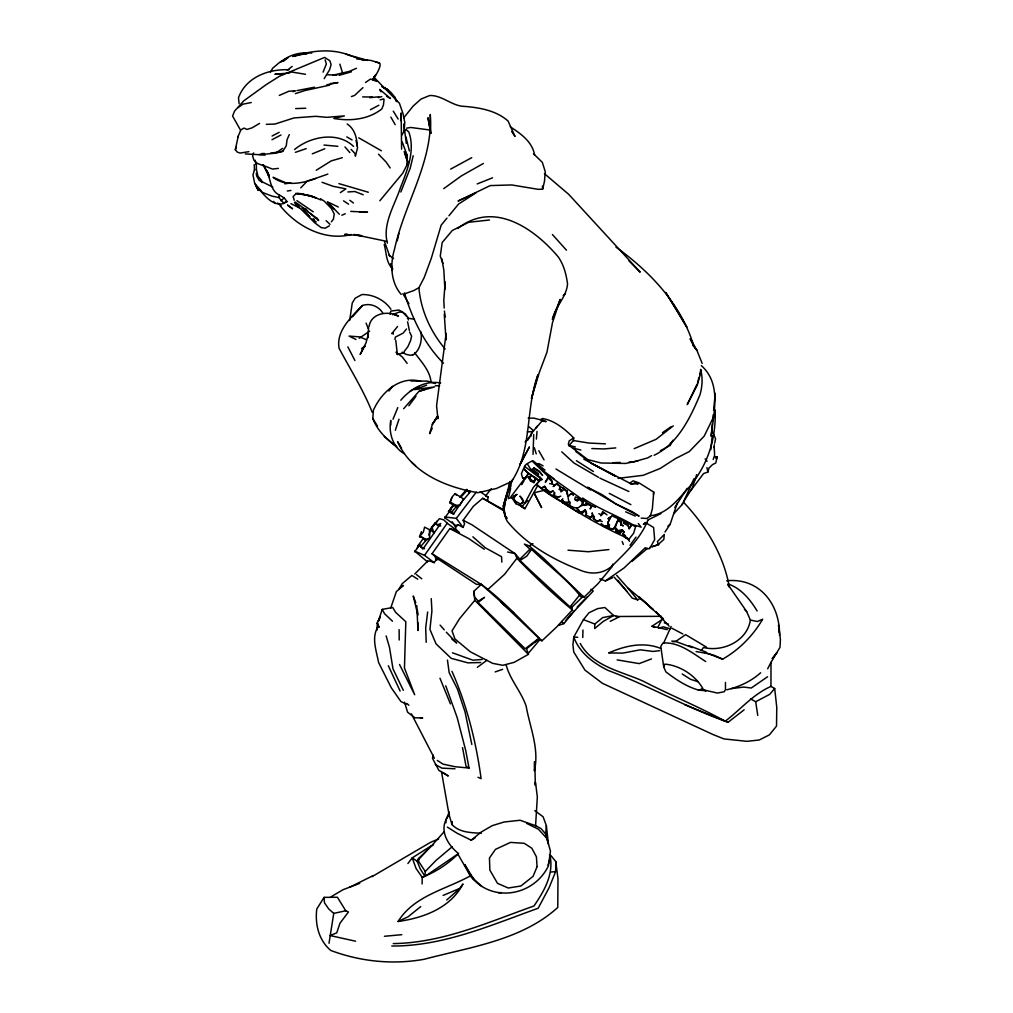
<?xml version="1.0" encoding="UTF-8"?>
<svg xmlns="http://www.w3.org/2000/svg" width="1013" height="1013" viewBox="0 0 1013 1013"><rect width="100%" height="100%" fill="white"/><g stroke="black" fill="none" stroke-linecap="round" stroke-linejoin="round"><path stroke-width="1.5" d="M534.395 761.713L534.37 770.703C539.549 748.924 529.913 727.423 526.152 706.162C521.214 691.486 509.932 679.71 506.12 664.781M422.13 883.956L422.168 877.258L416.077 868.483L412.228 857.884L431.462 845.678L417.128 861.164L420.23 868.85L424.954 876.346L422.168 877.258C435.793 872.054 448.215 863.861 458.509 853.541C446.784 844.272 437.743 827.786 449.455 814.743M406.985 165.246L407.061 155.078L402.199 141.921M600.595 519.72L597.088 521.632L594.074 518.795L594.099 516.225L593.365 518.491L597.151 521.302L599.443 520.251M535.56 825.81L537.333 796.965L535.497 782.226M620.868 524.911L623.21 525.734L620.868 524.911L621.184 522.771L617.892 520.213L615.208 527.532L616.689 529.065L616.208 531.192L620.209 533.37L622.463 530.179L623.894 531.901L622.868 534.573L625.35 535.662L626.123 538.144L628.706 539.511L633.644 533.205L635.683 526.405C618.905 516.212 599.177 509.362 582.64 498.003M391.803 946.015C443.061 946.345 490.824 925.224 538.182 908.243L549.135 887.629L555.656 871.573L555.782 861.594L550.933 855.542M418.09 622.868L417.976 630.479L416.799 605.521M567.103 494.572L567.166 491.014L556.618 484.049L553.174 486.544L556.998 483.378L560.151 486.569L559.48 489.431L561.962 490.254L560.898 491.849L564.431 489.292L567.331 492.483L568.749 501.372L570.192 503.841L569.281 505.056C557.416 500.321 545.918 493.002 536.687 484.239L539.359 481.01L542.031 479.491L539.802 476.844M715.165 410.012C716.318 441.529 706.137 469.538 684.332 492.495C675.025 503.081 664.857 514.452 649.903 515.782M577.765 637.291L573.776 637.063C579.575 652.954 593.605 663.363 608.319 670.517C648.143 685.396 685.13 706.821 725.194 721.218C740.541 709.594 752.963 694.336 770.956 686.409L774.692 688.523L776.768 707.277L776.528 726.106L769.374 734.881L759.256 739.997L746.974 741.326L724.004 738.933L713.114 734.577L602.418 683.306L584.944 670.1L573.738 651.992L572.915 644.787L573.776 637.063L583.45 619.614L589.009 612.738L597.531 608.661L604.862 607.496L613.625 615.499L602.722 617.601L594.796 624.033L594.682 628.567L603.115 621.501L613.625 615.499L619.082 616.942L610.193 621.349M582.766 637.519L582.969 630.023M446.201 335.328L446.024 340.013L444.264 314.144M376.963 630.175L377.279 622.792L380.166 617.006L378.33 621.197L382.218 609.37L392.715 607.509L395.627 612.359L405.82 621.716L404.453 668.01L414.672 694.741L399.527 664.477M554.63 492.85L554.516 495.547L553.212 495.142L554.63 492.85L552.921 490.95L550.844 492.521L549.502 492.153L552.921 490.95M770.956 686.409L771.007 662.312L779.985 647.358L780.415 639.355L778.541 625.046L779.263 632.378M401.604 149.152L401.135 112.95L400.642 120.547M424.954 876.346L425.27 871.509L418.255 860.759L418.597 858.429L431.133 846.336L443.833 832.078M393.196 334.163L393.31 332.555L391.816 333.619L397.552 326.49M533.724 434.514L533.041 454.343M384.256 436.438L396.779 446.974C386.738 439.376 377.267 430.588 372.822 418.458L373.366 410.366C381.205 392.386 399.78 375.443 420.75 381.331M445.176 281.905L443.795 300.494L444.213 308.053M712.316 423.991L711.151 436.261C713.659 412.595 721.8 383.889 701.363 365.63M629.554 483.353L633.112 480.808L639.026 482.884L653.74 492.115L652.347 508.881L650.371 516.022L646.775 518.479L641.191 518.137M417.014 548.653L418.204 545.538L420.661 546.526L426.144 540.182L429.398 538.523L430.044 529.976L424.586 527.14L423.371 532.028L419.534 536.725L423.396 537.865M536.384 439.072L537.017 431.411M368.593 328.022L367.744 337.836L368.263 335.151M546.374 825.709L545.652 833.889L548.413 844.019L546.374 825.709L543.107 816.795L534.864 810.653M712.608 420.927L713.19 414.798M713.621 410.189L715.229 393.323M710.809 449.633L712.253 435.818M463.106 527.431L458.357 524.886L456.559 525.304L456.635 526.14L444.745 517.77L444.834 516.934L456.293 518.377L463.106 527.431L464.574 523.784L463.144 520.251L473.236 506.449L482.695 498.282L503.461 509.678M638.038 460.864L625.603 463.448L601.076 462.992L587.692 459.585L569.129 445.429L573.421 440.554L573.725 437.907C565.191 429.373 554.858 420.534 542.588 418.534L540.942 419.331L541.423 420.116L533.8 418.09L528.178 418.192M349.662 320.45L352.271 302.963L355.145 298.253L361.92 294.555C373.189 294.239 384.522 300.013 390.942 309.231M446.125 333.442L436.578 405.707L437.882 418.711L437.654 416.026L432.348 424.346L429.626 433.653L432.234 428.296M716.153 456.888L717.28 456.926L715.748 462.992L712.519 464.6L708.923 468.158L707.986 471.995L703.579 473.578L690.473 490.912M481.276 833.268C471.02 832.635 459.497 832.661 451.937 824.531L452.292 821.581M427.651 612.017L425.688 627.857L426.182 642.318M510.881 483.239C506.779 495.458 500.257 509.172 507.399 521.543C526.19 544.361 552.516 559.442 579.778 569.977C590.63 574.827 603.102 574.13 612.156 565.862C625.287 552.921 639.418 539.587 646.914 522.467M653.436 494.458L653.74 492.115M620.209 533.37L620.387 531.964L622.463 530.179L616.676 530.609L615.208 527.532L613.144 528.773L610.333 528.723L602.583 525.886L608.066 526.469L609.471 525.076L607.711 522.961L610.725 516.896L607.711 522.961L608.37 527.938L613.587 529.166L615.208 527.532M329.01 943.293L333.746 913.397L328.756 908.978L324.489 902.862L324.097 897.379L337.38 897.239L345.762 910.75L348.459 911.966L339.963 923.236L336.721 932.872L330.124 935.556L355.538 941.204M434.134 562.646L430.006 561.05L427.638 561.126L427.499 561.898L414.672 551.123L424.523 555.352L434.134 562.646L436.096 559.948L438.629 559.429L476.439 584.336L481.276 584.362C503.461 600.734 522.239 621.589 541.993 640.786L556.871 626.768L572.358 609.927L571.522 606.179M531.091 435.945L531.724 431.589L527.254 431.842M478.085 602.558L478.313 601.165L484.505 597.341L478.085 602.558L525.228 648.814L538.865 638.241L500.612 601.709L513.819 613.283L481.276 584.362L432.032 553.769L449.823 528.583L456.901 530.445L459.421 532.445M487.595 500.397L488.152 497.092L480.238 491.837M248.894 151.659L240.182 153.052L237.435 152.216L235.295 149.772L238.245 136.185M664.211 448.645L670.15 445.429L670.657 442.643M401.199 294.428C390.537 282.374 389.992 263.709 394.614 248.907C404.39 203.55 432.944 162.194 430.259 114.52L430.804 133.374L428.03 118.015L430.804 133.374M394.956 339.456L395.399 337.076L403.047 333.176L406.504 329.01M279.373 195.015L284.222 197.94L287.097 201.638L283.919 203.41L278.879 197.548L279.373 195.015C270.205 190.913 270.522 178.757 266.926 170.728L269.04 176.756L263.165 164.714M402.161 352.207L406.112 354.398L410.734 355.31L412.924 354.525M714.672 443.213L715.571 438.743L712.456 431.791M683.674 502.385C705.972 526.026 723.586 554.757 729.347 587.084L727.828 584.374L746.657 611.535L750.367 620.057C747.227 641.204 722.674 652.296 703.44 647.484L701.427 650.447M401.528 448.164L397.577 441.592C411.278 472.995 446.138 487.38 478.009 492.698L496.421 488.481L511.54 481.58C532.737 449.683 525.076 409.505 537.928 374.823L531.445 398.489L539.207 372.784L546.969 352.169L552.503 322.577L560.189 299.379L552.402 319.361C555.276 306.42 566.444 297.29 567.546 283.957C566.229 274.371 563.912 265.089 558.315 256.998C534.028 228.166 493.559 200.257 457.8 228.469M713.76 447.569L714.368 444.707M618.994 531.711L616.208 531.192L616.689 529.065M397.21 240.879L398.932 233.446M448.936 215.744L458.623 203.993L475.958 192.875L458.041 201.068L490.229 185.594L511.704 184.948L538.194 189.33L542.639 189.165L544.5 181.213L545.235 171.615L542.335 162.371L533.484 153.723M510.641 488.469L508.247 498.662L511.894 497.396M591.693 506.145L590.262 508.729L591.693 506.145L548.932 475.705L545.323 482.289L548.426 477.921L552.06 481.682L552.123 483.847L554.25 484.986M413.203 155.761L410.252 168.057L400.844 191.989M568.749 501.372L570.104 502.157L567.267 503.309L562.253 500.726L562.772 498.637M697.539 383.129L698.932 377.418M699.641 374.557L700.692 370.277M428.778 535.092L430.044 529.976L434.311 532.509L433.387 533.003M433.273 755.242L432.5 758.306L438.857 770.336L448.278 775.996L443.542 772.932M368.39 333.935L366.035 342.761L360.159 354.487L363.819 347.662M453.799 514.034L448.544 511.628L453.482 505.31L449.886 502.828L451.912 497.218L455.065 493.597L463.549 498.915L460.788 503.904M701.477 370.302L697.299 385.003L687.232 404.605L696.957 384.396M508.969 485.936L510.261 481.428M509.995 482.239L503.398 505.702L503.803 510.805L505.829 498.865C502.423 505.107 502.879 512.768 506.728 518.669M254.605 169.336L252.959 174.806L254.694 183.378L262.481 192.445L271.965 196.104L278.879 197.548M559.48 489.431L560.151 486.569M547.982 865.292L550.363 857.517L549.527 854.845M528.204 477.262L529.698 477.541L531.622 475.464L528.204 477.262L530.584 481.074L533.902 482.606L535.434 478.491C526.925 471.374 516.313 467.879 532.914 460.725L545.007 470.095M612.84 564.089L611.966 566.837L597.961 583.729L583.969 597.252L580.778 596.682C566.976 578.93 547.704 565.178 531.572 549.299L529.951 549.173L524.392 544.095L529.255 545.906L543.778 558.48L583.969 597.252M677.292 503.018L670.175 524.202L665.022 532.04M696.678 474.641L692.132 488.317L681.61 504.905M713.19 459.509L714.494 455.571L716.254 458.775L717.28 456.926M395.311 430.297L399.008 419.205M390.701 608.079L396.362 591.617L403.377 585.413L399.135 588.857L402.199 583.653L411.873 575.46L417.736 579.183M237.789 137.186L240.917 129.778L244.133 128.069L246.906 129.449L252.085 127.841L259.556 123.396M253.643 152.887L252.604 155.812L253.858 160.13L257.429 163.473L264.026 165.967M390.106 314.309L390.765 311.105L398.767 310.041L402.49 311.915L406.352 316.132M550.363 857.517C553.351 875.46 543.715 891.668 533.99 905.964C488.317 922.185 442.592 942.951 393.259 943.584M369.023 326.705C370.847 313.017 388.055 310.472 398.451 316.056L394.488 314.828M533.902 482.606L535.434 478.491L539.359 481.01L533.408 487.278L526.152 500.726L522.518 506.348L521.391 506.411L524.937 508.703L537.612 485.683L536.687 484.239M523.734 468.449L527.393 472.704L536.333 478.199L539.131 481.048L540.208 478.174L524.734 466.487M419.534 536.725L421.421 531.686M505.31 498.814L512.641 479.402M507.222 495.712L503.398 505.702L503.942 508.564M509.4 490.001L511.033 485.721M235.295 149.772L236.333 147.113M608.37 527.938L609.471 525.076M449.886 502.828L451.823 497.877M323.058 72.151L326.363 63.984L325.11 59.78M393.006 419.23L397.792 407.581M617.892 520.213L613.587 529.166M523.442 468.829L521.391 473.729L522.607 477.921L524.797 479.402L528.672 473.198L511.008 496.661L515.984 503.714L522.518 506.348M648.079 519.808L646.914 522.581L643.407 524.316L645.281 522.518L653.613 527.482L654.651 539.612L649.561 548.717L644.61 548.362L624.109 567.926L605.369 580.943L599.759 578.778M663.566 643.217L671.113 626.439M449.266 811.995L445.847 820.011L445.948 822.822M663.692 666.845L664.895 664.123C680.166 665.452 695.69 675.595 703.073 688.967L698.362 690.018C686.333 686.611 675.747 679.368 665.883 671.885L663.692 666.845L660.78 646.37L662.907 643.014C679.027 641.786 692.867 653.372 705.719 661.552M289.325 134.628L287.084 139.617L286.261 145.745L282.754 151.33L275.498 153.191L259.29 154.698L245.273 153.887M408.859 161.244L402.731 173.21L379.837 200.764M683.585 501.739L694.095 478.567M628.567 525.874L623.21 523.012L627.44 524L629.124 528.723L631.568 524.937L635.683 526.405M505.044 501.169L506.259 498.561M579.449 513.173L562.228 502.385L574.624 507.83L578.296 507.728L581.424 505.449L583.273 502.144L580.158 499.219L575.371 496.94L574.738 499.586L577.486 500.701L580.158 499.219M713.57 417.039L704.149 436.198L689.245 451.621L675.468 458.61L660.21 468.449L643.204 475.312L618.044 478.377M657.918 627.351L662.578 617.943M767.677 668.757L771.007 662.312M324.198 78.634L329.63 69.682L331.099 64.579L329.871 60.742L324.603 57.412L279.563 76.203L266.609 84.345L243.74 100.857L234.522 111.151L232.585 116.077L240.55 130.171M443.479 363.262C424.32 343.926 412.291 318.753 404.44 292.96L405.263 293.605L413.608 290.617L418.913 287.717L424.156 277.663L431.31 258.29L441.174 225.152L446.986 218.099M670.15 445.429L672.936 440.237M407.897 863.507L412.228 857.884L417.128 861.164L418.597 858.429M515.655 495.18L514.528 497.18L513.363 496.509L516.833 494.471L513.363 496.509L515.984 503.714L514.908 500.891L520.492 504.031L521.733 503.461L523.354 501.498L522.391 498.725L519.948 496.104L523.354 501.498L520.492 504.031M595.492 507.361L589.275 504.55L581.424 505.449L583.273 502.144M401.87 135.084L404.048 131.209L404.782 122.472L403.009 113.557L399.439 103.301L373.645 76.975M270.446 72.126L272.712 68.188L280.221 61.894L288.047 57.614L283.323 61.35M556.618 484.049L556.998 483.378M521.758 484.619L524.038 480.706M527.532 440.414L533.382 430.677M622.868 534.573L623.894 531.901M603.875 512.882L600.823 515.832L602.659 511.54L606.99 514.895M437.021 416.862L432.348 424.346L437.705 416.862M324.097 897.379L316.79 908.965C314.853 924.071 318.728 940.33 330.757 950.435C360.362 961.59 392.93 964.908 424.13 959.273C469.69 947.206 521.72 940.279 557.758 907.458L557.986 878.866L555.782 861.594M674.797 507.513L687.181 488.355M629.124 528.723L631.568 524.937L611.713 515.668M429.943 529.926L437.173 521.176L430.259 529.71M569.053 617.348L574.422 610.56M452.798 512.109L448.544 511.628L453.28 504.664L456.559 507.5M536.13 427.891L542.664 420.192L546.172 421.611L541.702 421.041L542.664 420.192M531.572 549.299L526.925 556.01L520.024 560.493L531.04 571.003L570.002 606.888L579.968 594.656M446.758 899.962L459.94 888.338L462.966 883.982C450.329 908.129 423.561 917.917 398.071 921.488C414.216 895.606 445.467 889.667 470.374 875.84C491.609 903.469 533.8 896.176 548.413 865.925L550.452 851.148L545.652 833.889L541.005 828.596L535.738 825.76L520.074 820.264L504.005 822.024L492.204 825.658L481.327 831.964L471.21 840.182L457.218 833.319L447.328 827.089M424.523 555.352L447.214 523.227L443.821 519.897L439.414 518.656L436.628 521.999M429.271 530.926L434.666 523.278L440.731 525.988M630.086 545.247L636.012 537.118M530.584 481.074L531.179 480.263L529.698 477.541M414.57 551.832L420.078 544.386M408.859 405.77L416.001 396.21M456.293 518.377L476.287 492.141M331.378 221.822L333.442 219.125L334.214 213.971L331.39 208.526L324.388 201.27L320.539 198.751M491.305 488.659L485.518 496.028L488.152 497.092M404.073 351.65L407.846 346.737L410.518 340.773L411.607 336.227L409.607 331.935M388.929 390.993L392.512 386.333M444.745 517.77L451.317 509.197M463.144 520.251L471.995 524.823L515.035 553.605L516.921 558.239L504.55 574.346L488.355 589.047M537.422 426.017L533.699 430.74L528.748 426.638M403.592 117.989L413.19 106.023L421.079 99.033L429.689 95.513C442.567 95.083 451.899 106.403 465.132 106.441C480.276 107.758 496.269 110.62 508.032 120.99L515.035 136.476L511.666 131.424M579.208 510.514L576.941 508.716L579.677 512.109L582.665 512.806L585.223 509.894L586.527 513.553L585.476 514.857L590.794 517.466L592.516 515.414L592.174 512.857L594.074 518.795L593.365 518.491M559.201 625.186L563.937 623.615L571.902 613.701L593.238 591.022L590.908 589.237M565.431 620.88L571.091 613.891M448.544 511.628L453.305 505.842M481.276 584.362L473.78 591.389L474.818 600.304L459.598 618.664L452.026 630.884L454.938 638.937L470.285 651.764L492.66 663.363L502.841 665.3L514.186 662.337L528.444 654.335L526.557 648.725L538.384 639.456L541.993 640.786M682.686 503.993L673.632 513.895M528.381 653.284L539.195 640.495M451.798 513.439L451.241 512.553L456.394 506.462L460.105 505.145L455.875 505.348L450.557 502.245M584.222 505.5L585.843 503.613L589.275 504.55L591.541 506.817M459.75 497.13L466.828 489.469L469.5 492.85M774.692 688.523L769.715 694.348L755.698 701.743L750.519 698.831M403.668 408.682L418.951 391.36L424.954 389.359M461.928 496.117L466.904 490.393M525.089 442.086L530.913 435.501M300.734 187.874L307.382 180.96M425.27 871.509L435.805 860.594L452.279 846.703M577.169 607.053L586.894 597.05M414.748 573.991L427.638 561.126M520.024 560.493L519.846 559.214L529.951 549.173M583.222 596.252L570.737 608.281M590.794 517.466L590.072 518.162L592.516 515.414L594.074 518.795M400.768 400.224C410.518 388.878 425.295 380.002 440.68 382.99M362.945 87.637L354.651 95.387L351.384 96.577M524.607 503.474L527.836 500.536M560.759 496.155L556.707 497.522L553.212 495.142M571.091 493.61L573.371 494.876L571.091 493.61L568.078 496.307L569.597 495.395M667.909 526.127L670.175 524.202M280.918 200.739L284.222 197.94M542.386 487.785L544.576 486.506L549.527 494.179L546.083 489.013L550.844 492.521M658.171 544.488L663.819 539.473L664.287 534.459L657.45 541.55L658.171 544.488L652.461 546.805M632.036 561.303L647.51 548.375M364.541 346.307L361.552 348.776L365.288 346.205M294.555 149.519C310.269 136.438 337.633 131.057 353.55 146.416M420.724 906.597L408.1 916.765L398.071 921.488M417.128 861.164L419.23 859.493M760.636 672.771C751.127 681.356 739.211 686.814 726.828 689.777M287.312 70.239L292.137 66.453M563.215 295.53L565.431 293.795M673.265 425.878L656.095 439.313L634.176 448.645M412.798 355.17C420.268 350.181 422.218 340.305 420.927 331.909M580.246 643.496C592.846 666.617 621.703 671.353 643.673 681.394C670.505 695.374 698.704 706.542 725.194 721.218L728.106 722.244L744.137 709.809M359.222 338.291L369.644 331.124M767.575 676.76L751.266 688.017L743.643 687.067L731.285 688.65M477.338 667.314L486.924 660.286M281.108 62.008C289.3 54.436 300.874 51.942 311.738 53.094M238.144 107.606L242.803 104.212L251.237 102.541M443.732 188.646L461.396 175.895L483.328 163.498M458.509 853.541L426.182 875.574M610.725 516.896L607.977 518.821L610.117 517.364M431.133 846.336L433.551 844.665M534.864 641.9L538.384 639.456M662.464 432.665L671.277 426.6M340.343 192.635L345.851 188.849L333.1 186.303L322.033 182.277M365.503 82.471L370.543 79.039L376.507 81.344L373.468 78.419L375.57 75.051C365.769 89.245 383.598 66.883 379.457 62.983L375.772 62.072M403.845 131.323L406.264 129.689L408.834 132.019C415.469 150.532 407.201 170.45 400.401 187.836C394.589 205.436 382.256 224.05 387.384 243.095M275.498 153.191L282.602 148.379M537.612 485.683C565.051 504.778 593.365 522.721 623.856 536.561L625.211 535.649L622.602 533.838M654.626 627.49L652.017 626.211L662.211 619.487M696.121 651.574L708.366 653.676L722.611 659.184C739.224 649.7 752.976 635.708 762.637 619.247L757.293 621.501L750.367 620.057M529.255 545.906L532.939 543.664M287.097 201.638L285.02 202.169M331.137 896.758L342.951 889.743L359.716 883.336M471.21 840.182L475.046 837.916M651.549 455.66L647.75 457.876L633.467 461.903L629.048 462.08M654.119 455.28C677.773 443.859 690.208 418.014 699.958 394.842C702.364 386.675 702.908 377.659 700.578 369.403M372.012 876.663L430.462 842.385L438.616 838.903M316.233 170.26L331.251 160.877L342.293 157.711M329.364 225.798L325.262 228.153L321.273 227.672L314.853 222.873L294.53 202.752L295.1 201.992L302.254 207.032M617.74 580.322L632.264 598.164L637.646 599.873L640.33 598.366L653.322 609.737L639.38 597.164L663.502 619.196L655.69 611.801L669.137 626.161M450.633 169.12L471.741 157.661M370.416 109.733L378.837 105.251M272.003 139.718L280.981 134.97M409.91 391.297L418.964 386.535M272.066 136.033L279.157 132.323M660.413 450.633L662.945 449.316M349.536 887.312L372.657 875.84M648.257 519.808L660.894 513.642M455.698 526.178L458.357 524.886M631.998 484.151L635.518 482.517L638.139 483.948L630.289 483.733M605.369 580.943L612.586 577.752M541.157 488.266L544.728 486.253L546.273 488.861M356.424 68.289L349.371 71.379L332.783 75.215M438.173 524.633L440.731 523.518L422.839 549.109L420.661 546.526L424.574 548.767M279.297 95.412L288.908 91.233L294.112 90.853M392.677 314.739L398.755 312.194L402.06 312.017L405.289 314.005L407.733 317.196L408.404 319.956M579.677 512.109L581.462 512.312L585.223 509.894L586.527 513.553M443.124 895.416L459.94 888.338M533.838 468.475L533.826 467.651L539.207 471.108L542.626 475.477L539.726 472.159L533.838 468.475L530.951 469.665L527.418 464.03M341.837 215.199L345.256 213.794M312.283 153.837L324.78 148.759M477.174 183.935L492.546 177.819M651.46 658.919L639.178 663.604L617.17 659.894M426.638 385.193L414.672 389.625L434.438 386.953L418.951 391.36M562.253 500.726L561.81 499.675L564.849 502.853L567.267 501.967M658.843 544.703L650.156 547.083M315.17 178.541L327.845 174.097M495.167 671.923L502.638 669.327M295.416 152.33L306.217 148.62M293.048 91.702L295.682 90.815M295.403 93.627L304.647 90.613L329.592 85.143M658.716 628.275L663.173 626.832L670.479 628.858M315.967 178.453C302.786 183.366 284.982 186.936 273.105 177.275L284.754 182.365M378.381 97.641L381.787 96.552M333.746 913.397L345.762 910.75M308.674 180.555L313.865 178.946M380.141 99.894L383.699 98.869L384.041 99.565L383.408 105.099L381.85 108.923C368.504 119.534 350.245 121.37 333.859 118.458L344.407 115.9L326.756 117.331L315.676 116.318L293.909 117.951L274.954 124.055L266.28 124.346M339.051 75.342L351.397 71.834M398.957 354.119L403.82 352.739M573.725 437.907L569.192 440.908L568.344 444.15L569.293 446.226M283.919 203.41C271.611 207.108 263.139 193.09 255.757 185.708L258.353 190.495L254.997 183.682M534.003 492.761L541.524 507.488L534.003 492.761L544.5 490.267M282.754 151.33L270.42 153.229M326.781 84.839L337.987 82.572L330.415 83.585M420.18 536.194L425.599 539.271L429.398 538.523M297.126 90.55L314.549 87.219M581.424 505.449L586.375 504.613L585.843 503.613M406.517 128.182L410.759 127.473L430.246 130.044M287.325 191.026L290.959 190.431M616.208 531.192L622.463 530.179M644.61 548.362L646.142 548.122M284.767 183.822L290.921 182.935M351.334 234.51C324.565 241.436 296.303 226.14 279.905 205.386L281.145 205.512M659.564 650.663L652.992 651.435L640.267 649.814L622.856 653.094L608.648 652.967C624.996 645.737 643.445 641.533 660.653 648.383M489.482 219.986L468.601 222.29L452.267 230.508L442.187 242.538L440.262 256.15L442.985 263.405M278.398 168.399L272.383 169.057L265.102 166.17M608.876 549.59L588.35 551.743L568.014 550.198M550.755 872.066L555.656 871.573M369.694 97.679L378.837 96.779M672.657 641.736L675.722 641.457L692.259 647.573M384.421 936.278L401.806 934.682M556.707 497.522L558.745 497.345L555.922 496.155M288.92 69.758C268.546 68.859 245.956 77.127 238.498 97.742L239.093 103.617M615.777 447.911L603.723 448.949L591.82 448.544M300.38 193.496L295.923 193.85L293.124 196.522L294.239 200.257M482.15 659.463L472.906 660.197L452.469 652.803M282.108 73.746L274.903 74.266L289.705 72.949M261.329 153.647L264.456 153.457M347.902 191.951L354.854 191.52L363.211 194.762M498.472 892.757L501.296 892.618M306.888 53.892L299.025 54.208L307.99 53.094L292.744 56.475C311.953 50.447 332.758 47.864 351.752 56.222M612.865 462.726L620.222 462.435M295.631 108.594L305.774 108.239M435.286 385.801L439.629 385.649M480.694 662.527L467.943 662.857L451.203 658.336L436.046 643.863L429.943 629.402L431.905 611.029L431.247 598.62M347.459 234.37L344.8 234.383L361.768 235.738L354.271 234.56M615.727 616.499L661.4 616.322M359.957 212.16L367.529 212.16L350.726 211.388M362.654 96.906L372.278 96.995M410.873 380.989L427.638 381.141L435.463 383.56M407.289 318.069L414.456 319.272M605.432 443.846L588.895 443.048L573.421 440.554M455.04 768.778L441.858 768.133L435.324 764.473M327.022 74.709L336.873 75.215M726.726 580.766C759.256 577.549 779.985 603.925 779.554 635.303M549.666 483.632L552.123 483.847L551.819 480.225L548.945 477.478L548.932 475.705M297.429 193.369L310.105 195.75L295.809 193.331M323.995 145.062L337.861 146.315M671.746 641.09L675.722 641.457L685.598 634.657L706.542 647.193M445.733 685.788L457.167 717.559L465.79 750.81L469.032 768.057L455.116 766.727L442.985 764.119L437.312 760.434M356.842 58.995L371.011 60.451L379.457 62.983M698.362 690.018L706.124 690.853L701.781 689.435M259.315 154.495L265.077 155.166M420.281 717.685L422.674 717.976L414.849 717.774L407.593 712.19L404.516 702.148M577.486 500.701L576.156 500.511L579.512 498.852L582.665 502.891M522.607 477.921L525.658 478.415M290.06 71.746L305.508 74.291M354.335 234.585L387.042 241.423M652.017 626.211L667.276 629.655M564.849 502.853L567.267 503.309M507.602 552.009L515.035 553.605L519.846 559.214M728.233 584.045C740.883 588.16 750.43 599.772 757.091 610.966M605.761 525.912L608.066 526.469M569.129 445.429L575.371 446.948M573.599 448.24L580.88 450.025M531.179 480.263L534.623 481.112M302.039 208.032L305.521 208.969M583.45 619.614L594.796 624.033M272.814 187.038L259.176 180.352L256.656 176.009L256.264 173.337M346.294 54.259L367.744 60.438M664.3 622.843L668.339 624.033M704.883 652.651L714.482 655.474L722.611 659.184M302.115 193.787L316.55 198.054L311.434 196.066L320.918 199.966M420.927 546.362L418.204 545.538L423.041 538.789L425.599 540.549M368.314 192.242L338.912 183.619M698.058 681.673L690.676 679.368L682.192 673.987M353.132 56.69L357.272 58.058M360.033 58.969L364.174 60.337M599.392 520.581L602.216 521.518M701.427 689.397L717.533 693.082L724.244 691.702L725.473 689.676L725.46 682.382M634.72 525.127L641.166 527.14L638.291 523.544M559.315 489.292L561.962 490.254M382.395 86.903C389.131 89.157 394.158 95.247 396.995 101.566M688.865 645.623L706.226 652.131M684.611 704.643L728.106 722.244M581.462 512.312L582.665 512.806L584.805 510.894L586.274 511.92M366.035 339.532L359.438 336.86L349.042 336.088L355.956 339.482M598.835 513.73L600.785 514.566M625.629 511.818L635.303 516.06M384.003 88.093L388.258 90.018L381.863 86.624M482.695 498.282L504.36 511.122M599.835 478.111L628.883 491.52M617.803 520.315L620.944 521.758L621.184 522.771M478.035 777.25L481.099 778.68C476.148 741.896 466.955 705.352 451.963 671.34M338.291 206.994L327.402 201.79L339.304 214.237M290.921 203.689L299.088 207.652L297.67 205.411M562.228 502.385L571.573 506.931M631.96 484.277L591.643 463.422L575.941 451.545M526.545 823.328L538.397 829.204L546.311 837.789M406.2 704.212L400.857 701.465L391.309 687.827L378.583 662.489C376.431 650.726 370.809 636.734 378.609 625.958L378.951 627.528L377.279 622.792L378.166 624.907M609.269 493.369L630.871 504.626M671.86 628.225L682.813 633.961M449.823 528.583L468.664 538.536L484.265 549.261M591.643 463.422L615.663 476.313L583.779 459.104M538.726 463.511L543.12 465.853M381.357 150.772L358.767 137.831M404.402 453.748C392.879 447.543 388.46 432.792 390.739 420.433L390.803 425.105M386.561 96.273L390.499 98.54L379.736 89.435L381.04 91.828M555.96 469.006L590.566 489.975M346.813 136.907L352.081 139.971M598.48 477.313L573.915 462.966L561.772 451.849M469.032 768.057L466.031 766.271L462.523 747.619M277.562 203.069L279.601 204.297M576.397 460.712L593.39 471.501M519.188 505.044L524.937 508.703M343.534 200.853L348.573 204.183M313.283 211.831L296.936 200.663M510.286 126.815C520.809 133.678 532.458 141.883 534.611 155.116M434.666 523.278L438.515 525.95M623.856 536.561L626.123 538.144M451.241 512.553L453.457 514.135L461.51 502.144L470.627 491.47L467.575 491.153L466.828 489.469M540.208 478.174L542.031 479.491M312.042 218.922L316.195 221.948M349.852 200.321L353.461 202.993M309.877 213.148L316.119 217.782M447.214 523.227L456.901 530.445L454.976 528.963M432.032 553.769L438.629 559.429M395.969 352.195L402.237 356.905L407.15 363.363M544.424 173.666L568.66 194.293L640.178 272.155L629.048 260.936M307.483 214.946L309.902 216.769M554.098 478.908L542.018 469.817L537.662 463.663M615.967 247.134C650.359 271.877 681.496 304.647 693.791 346.091L690.208 339.152M389.005 255.137L393.513 258.644M601.114 523.506L603.305 525.215M416.457 574.574L421.775 578.79M572.358 609.927C552.87 593.871 534.383 576.486 516.921 558.239M451.899 639.152L456.698 643.04L446.302 632.188M260.176 180.656L262.405 182.505M616.676 575.346L627.895 588.072L640.33 598.366M481.833 886.438L470.374 875.84L457.927 854.149M561.607 621.577L563.937 623.615M472.881 536.801L485.265 547.767L501.536 556.719L501.84 562.126M562.759 487.797L564.431 489.292M411.582 462.156L415.545 465.752M347.168 123.966C354.588 128.816 356.918 137.679 357.247 146.1M378.52 154.217L386.181 162.131L390.157 167.968M532.205 461.118L548.628 476.895M326.11 220.682L330.01 224.354M392.5 621.235L384.56 613.739L382.218 609.37M406.935 703.453L408.847 705.276M392.424 268.521C385.915 262.418 386.485 252.414 384.193 244.462M744.466 609.395L746.657 611.535M295.923 204.461L299.088 207.652M628.706 539.511L626.642 537.434L629.542 541.36M622.096 530.356L623.717 532.028M528.444 654.335L474.818 600.304M328.161 202.689L334.087 209.21M613.992 577.017L626.743 591.06M303.128 207.64L318.639 220.543L317.094 218.01M552.414 234.535L566.47 250.186M478.313 601.165L474.654 597.075L473.78 591.389M440.123 625.11L444.238 629.82M344.977 146.936L349.84 152.583M261.696 180.618L257.998 176.275L256.428 169.576L256.34 163.258M303.115 208.931L309.573 216.744M627.895 588.072L637.646 599.873M705.124 458.914L707.074 461.308M445.1 348.915C430.563 331.783 420.775 310.168 418.913 287.717M455.065 493.597L456.268 495.129M351.068 149.405L355.019 153.558L355.411 156.192L357.564 147.708L356.057 140.478M693.221 345.509L696.817 350.207L702.174 363.426M273.561 201.384L275.131 203.423M693.474 345.75L696.817 350.207L690.271 338.646M414.596 352.638C421.205 361.78 430.107 370.657 431.095 382.483M306.002 209.02L308.56 212.477M507.007 518.036L505.284 515.693L504.474 511.413M469.766 873.725L473.881 879.575L464.828 864.608L470.374 875.84M382.825 313.106C378.875 306.319 369.922 302.748 362.502 305.533C351.435 316.98 336.037 330.618 339.051 348.219C350.359 369.441 363.312 389.942 372.29 412.405M393.272 111.177L398.16 119.065M452.203 521.784L456.078 528.064M372.822 418.458L377.406 426.017M402.845 293.656L408.923 303.723M544.576 486.506L546.083 489.013M425.599 539.271L426.144 540.182M538.802 450.709L544.044 459.889M390.879 117.128L395.171 124.637M263.241 164.663L269.091 175.021M313.663 218.77L314.321 219.96M434.374 758.243L411.367 713.836M347.852 346.877L354.905 360.527M403.301 690.309L392.981 668.808L389.486 647.32L386.13 635.911M394.614 96.779L396.235 101.49M455.875 505.348L456.394 506.462M388.334 665.782L400.122 691.056M390.6 263.785L392.765 269.053M439.971 678.241L450.418 703.883M622.159 541.486L623.362 544.462M396.59 352.663L397.375 354.626L395.804 340.482M366.086 323.16L368.263 328.643M415.786 602.811L413.241 596.011L417.9 615.233M384.535 241.752L389.777 256.289M404.174 151.595L407.112 160.409L407.061 155.078M534.294 447.645L536.232 453.887M339.849 64.161L342.445 72.505M431.943 526.912L433.678 532.534M404.757 152.672L407.112 160.409M451.937 824.531L449 814.439L441.465 771.501M391.322 266.812L392.348 270.458M435.248 556.909L436.096 559.948M405.884 136.869L409.379 150.912M706.909 467.588L707.986 471.995M407.606 321.83L409.353 330.428M471.817 744.428L465.043 711.949L457.521 689.271L449.177 672.683L447.455 660.109M441.782 258.682L443.833 270.078L444.897 289.477M255.111 160.206L255.808 164.549M620.944 521.758L621.488 525.266M755.698 701.743L757.749 715.368M444.39 311.067L445.251 317.031M406.314 143.39L403.756 123.979M417.318 609.75L417.825 613.967M567.166 491.014L567.331 492.483M254.592 170.399L254.187 164.625M542.411 186.075L542.639 189.165M535.117 782.416L535.345 785.366L534.813 761.877M714.203 447.138L714.608 454.558M399.122 629.617L399.198 640.026M538.22 473.565L537.865 475.376L538.726 474.945L530.951 469.665L534.041 470.564L538.22 473.565M537.08 866.647L533.091 876.321L520.885 886.008L508.247 888.008L497.522 883.361L489.849 870.066L489.456 858.011L495.471 849.363L510.501 842.398L524.202 843.31L531.812 848.21L536.409 856.795L537.08 866.647M522.214 460.231L519.834 464.929L529.419 446.923L522.214 460.231M776.667 653.018L772.324 658.539L776.667 653.018M362.502 305.533L352.271 316.6L362.502 305.533M632.125 511.628L616.005 504.031L587.515 487.278L602.368 494.813L616.005 504.031L639.102 516.149L632.125 511.628M292.453 208.653L287.616 205.17L292.453 208.653M677.963 312.118L665.693 292.402L686.801 327.123L677.963 312.118"/></g></svg>
